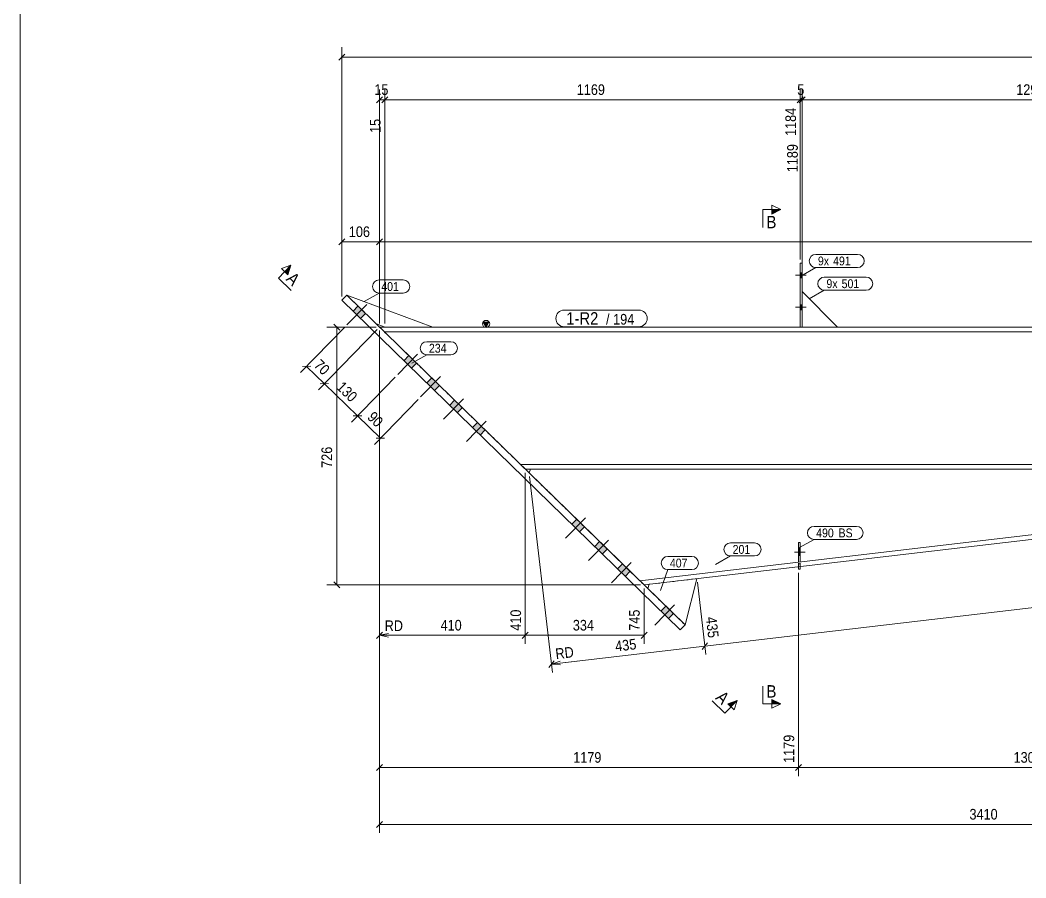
# Model space of a CAD drawing. Header units: millimetres. Extents: x 2 to 1174, y 1 to 825.
# Drawn here: x 5 to 288.1, y 273.6 to 515.1 of the extents above; entities that cross this region are included whole.
import ezdxf

# ---------------------------------------------------------------- set-up
doc = ezdxf.new("R2010")
doc.units = ezdxf.units.MM
for name, pattern in [('XKITLINE00', [0]), ('XKITLINE01', [4, 1, -1, 1, -1]), ('XKITLINE02', [4, 2, -2])]:
    doc.linetypes.add(name, pattern=pattern)
for name, color, linetype, lineweight in [('Bolt', 3, 'Continuous', 0), ('Dimensions', 7, 'Continuous', 0), ('DrawingSheet', 5, 'Continuous', 0), ('Part', 2, 'Continuous', 0), ('PartMark', 7, 'Continuous', 0), ('Section', 6, 'Continuous', 0)]:
    doc.layers.add(name, color=color, linetype=linetype, lineweight=lineweight)
doc.styles.add('ARIAL', font='ARIAL.TTF')

# ---------------------------------------------------------------- blocks, each defined once
blk = doc.blocks.new('*A15')
at = {"layer": 'Bolt'}
for points in [[(102.26, 432.47), (100.86, 431.04), (98.72, 433.13), (100.11, 434.56)], [(102.26, 432.47), (100.86, 431.04), (98.72, 433.13), (100.11, 434.56)], [(116.58, 418.51), (115.18, 417.07), (113.04, 419.17), (114.43, 420.6)], [(116.58, 418.51), (115.18, 417.07), (113.04, 419.17), (114.43, 420.6)], [(123.02, 412.22), (121.63, 410.79), (119.48, 412.89), (120.88, 414.32)], [(123.02, 412.22), (121.63, 410.79), (119.48, 412.89), (120.88, 414.32)], [(129.47, 405.94), (128.07, 404.51), (125.92, 406.6), (127.32, 408.04)], [(129.47, 405.94), (128.07, 404.51), (125.92, 406.6), (127.32, 408.04)], [(135.91, 399.66), (134.52, 398.23), (132.37, 400.32), (133.77, 401.75)], [(135.91, 399.66), (134.52, 398.23), (132.37, 400.32), (133.77, 401.75)], [(163.84, 372.43), (162.44, 371), (160.29, 373.1), (161.69, 374.53)], [(163.84, 372.43), (162.44, 371), (160.29, 373.1), (161.69, 374.53)], [(170.28, 366.15), (168.89, 364.72), (166.74, 366.81), (168.14, 368.25)], [(170.28, 366.15), (168.89, 364.72), (166.74, 366.81), (168.14, 368.25)], [(176.73, 359.87), (175.33, 358.44), (173.18, 360.53), (174.58, 361.96)], [(176.73, 359.87), (175.33, 358.44), (173.18, 360.53), (174.58, 361.96)], [(188.9, 348), (187.5, 346.57), (185.36, 348.67), (186.75, 350.1)], [(188.9, 348), (187.5, 346.57), (185.36, 348.67), (186.75, 350.1)]]:
    blk.add_hatch(color=3, dxfattribs=at).paths.add_polyline_path(points, flags=17)
at = {"layer": 'Bolt', "color": 3, "linetype": 'XKITLINE00', "lineweight": 0}
for p, q in [((97, 429.22), (102.58, 434.95)), ((97, 429.22), (102.58, 434.95)), ((98.72, 433.13), (100.11, 434.56)), ((98.72, 433.13), (100.11, 434.56)), ((100.86, 431.04), (102.26, 432.47)), ((100.86, 431.04), (102.26, 432.47)), ((111.32, 415.26), (116.9, 420.99)), ((111.32, 415.26), (116.9, 420.99)), ((113.04, 419.17), (114.43, 420.6)), ((113.04, 419.17), (114.43, 420.6)), ((115.18, 417.07), (116.58, 418.51)), ((115.18, 417.07), (116.58, 418.51)), ((117.76, 408.98), (123.35, 414.7)), ((117.76, 408.98), (123.35, 414.7)), ((119.48, 412.89), (120.88, 414.32)), ((119.48, 412.89), (120.88, 414.32)), ((121.63, 410.79), (123.02, 412.22)), ((121.63, 410.79), (123.02, 412.22)), ((124.21, 402.69), (129.79, 408.42)), ((124.21, 402.69), (129.79, 408.42)), ((125.92, 406.6), (127.32, 408.04)), ((125.92, 406.6), (127.32, 408.04)), ((128.07, 404.51), (129.47, 405.94)), ((128.07, 404.51), (129.47, 405.94)), ((130.65, 396.41), (136.24, 402.14)), ((130.65, 396.41), (136.24, 402.14)), ((132.37, 400.32), (133.77, 401.75)), ((132.37, 400.32), (133.77, 401.75)), ((134.52, 398.23), (135.91, 399.66)), ((134.52, 398.23), (135.91, 399.66)), ((158.58, 369.19), (164.16, 374.91)), ((158.58, 369.19), (164.16, 374.91)), ((160.29, 373.1), (161.69, 374.53)), ((160.29, 373.1), (161.69, 374.53)), ((162.44, 371), (163.84, 372.43)), ((162.44, 371), (163.84, 372.43)), ((165.02, 362.9), (170.61, 368.63)), ((165.02, 362.9), (170.61, 368.63)), ((166.74, 366.81), (168.14, 368.25)), ((166.74, 366.81), (168.14, 368.25)), ((168.89, 364.72), (170.28, 366.15)), ((168.89, 364.72), (170.28, 366.15)), ((171.47, 356.62), (177.05, 362.35)), ((171.47, 356.62), (177.05, 362.35)), ((173.18, 360.53), (174.58, 361.96)), ((173.18, 360.53), (174.58, 361.96)), ((175.33, 358.44), (176.73, 359.87)), ((175.33, 358.44), (176.73, 359.87)), ((183.64, 344.75), (189.22, 350.48)), ((183.64, 344.75), (189.22, 350.48)), ((185.36, 348.67), (186.75, 350.1)), ((185.36, 348.67), (186.75, 350.1)), ((187.5, 346.57), (188.9, 348)), ((187.5, 346.57), (188.9, 348))]:
    blk.add_line(p, q, dxfattribs=at)
blk = doc.blocks.new('*A16')
at = {"layer": 'Part'}
blk.add_hatch(color=2, dxfattribs=at).paths.add_polyline_path([(135.39, 430.03), (136.99, 430.03), (136.19, 428.63)], flags=17)
at = {"layer": 'Part', "color": 2, "linetype": 'XKITLINE00', "lineweight": 0}
for p, q in [((528.13, 428.63), (106.19, 428.63)), ((136.19, 428.63), (135.39, 430.03)), ((135.39, 430.03), (136.99, 430.03)), ((136.99, 430.03), (136.19, 428.63)), ((528.13, 427.33), (107.53, 427.33)), ((145.89, 389.93), (528.13, 389.93)), ((147.22, 388.63), (528.13, 388.63))]:
    blk.add_line(p, q, dxfattribs=at)
at = {"layer": 'Part', "color": 7, "linetype": 'XKITLINE01', "lineweight": 0}
blk.add_line((106.19, 428.63), (147.22, 388.63), dxfattribs=at)
at = {"layer": 'Part', "color": 2, "linetype": 'XKITLINE00', "lineweight": 0}
blk.add_circle((136.19, 429.53), 1, dxfattribs=at)
blk = doc.blocks.new('*A20')
at = {"layer": 'Part', "color": 2, "linetype": 'XKITLINE00', "lineweight": 0}
for p, q in [((224.63, 367.97), (224.13, 367.97)), ((224.13, 362.46), (224.13, 367.97)), ((224.63, 362.52), (224.63, 367.97)), ((224.13, 360.47), (224.13, 361.15)), ((224.63, 360.47), (224.13, 360.47)), ((224.63, 360.47), (224.63, 361.21))]:
    blk.add_line(p, q, dxfattribs=at)
at = {"layer": 'Part', "color": 7, "linetype": 'XKITLINE01', "lineweight": 0}
for p, q in [((224.13, 361.15), (224.13, 362.46)), ((224.63, 361.21), (224.63, 362.52)), ((224.13, 361.97), (224.63, 361.97))]:
    blk.add_line(p, q, dxfattribs=at)
blk = doc.blocks.new('*A21')
at = {"layer": 'Part', "color": 7, "linetype": 'XKITLINE01', "lineweight": 0}
for p, q in [((224.13, 367.97), (224.13, 360.47)), ((224.63, 367.97), (224.13, 367.97)), ((224.63, 360.47), (224.63, 367.97)), ((224.13, 361.97), (224.63, 361.97)), ((224.13, 360.47), (224.63, 360.47))]:
    blk.add_line(p, q, dxfattribs=at)
blk = doc.blocks.new('*A32')
at = {"layer": 'Part', "color": 2, "linetype": 'XKITLINE00', "lineweight": 0}
blk.add_line((235.13, 428.63), (225.13, 438.63), dxfattribs=at)
at = {"layer": 'Part', "color": 7, "linetype": 'XKITLINE01', "lineweight": 0}
for p, q in [((225.13, 438.63), (225.13, 428.63)), ((225.13, 428.63), (235.13, 428.63))]:
    blk.add_line(p, q, dxfattribs=at)
blk = doc.blocks.new('*A33')
at = {"layer": 'Part', "color": 2, "linetype": 'XKITLINE00', "lineweight": 0}
for p, q in [((225.13, 446.63), (224.63, 446.63)), ((224.63, 446.63), (224.63, 428.63)), ((225.13, 428.63), (225.13, 446.63))]:
    blk.add_line(p, q, dxfattribs=at)
at = {"layer": 'Part', "color": 7, "linetype": 'XKITLINE01', "lineweight": 0}
blk.add_line((224.63, 428.63), (225.13, 428.63), dxfattribs=at)
blk = doc.blocks.new('*A50')
at = {"layer": 'Part', "color": 2, "linetype": 'XKITLINE00', "lineweight": 0}
for p, q in [((148.28, 387.6), (148.71, 388.63)), ((148.3, 387.62), (148.71, 388.63)), ((447.22, 388.63), (179.45, 357.22)), ((148.3, 387.62), (148.28, 387.6)), ((179.45, 357.22), (148.3, 387.62)), ((447.38, 387.34), (180.64, 356.05))]:
    blk.add_line(p, q, dxfattribs=at)
at = {"layer": 'Part', "color": 7, "linetype": 'XKITLINE01', "lineweight": 0}
for p, q in [((447.22, 388.63), (148.71, 388.63)), ((180.64, 356.05), (148.28, 387.6))]:
    blk.add_line(p, q, dxfattribs=at)
blk = doc.blocks.new('*A51')
at = {"layer": 'Part', "color": 2, "linetype": 'XKITLINE00', "lineweight": 0}
for p, q in [((96.96, 437.64), (95.56, 436.21)), ((95.56, 436.21), (190.8, 343.36)), ((96.96, 437.64), (192.19, 344.79)), ((190.8, 343.36), (192.19, 344.79))]:
    blk.add_line(p, q, dxfattribs=at)
blk = doc.blocks.new('*A55')
at = {"layer": 'Part', "color": 7, "linetype": 'XKITLINE01', "lineweight": 0}
for p, q in [((182.13, 356.23), (195.54, 357.8)), ((192.19, 344.79), (181.72, 355))]:
    blk.add_line(p, q, dxfattribs=at)
at = {"layer": 'Part', "color": 2, "linetype": 'XKITLINE00', "lineweight": 0}
for p, q in [((195.54, 357.8), (192.19, 344.79)), ((181.72, 355), (182.13, 356.23))]:
    blk.add_line(p, q, dxfattribs=at)
blk = doc.blocks.new('*A56')
at = {"layer": 'Part', "color": 2, "linetype": 'XKITLINE00', "lineweight": 0}
for p, q in [((96.96, 437.64), (121.19, 428.63)), ((107.69, 428.63), (105.12, 429.68))]:
    blk.add_line(p, q, dxfattribs=at)
at = {"layer": 'Part', "color": 7, "linetype": 'XKITLINE01', "lineweight": 0}
for p, q in [((105.12, 429.68), (96.96, 437.64)), ((121.19, 428.63), (107.69, 428.63))]:
    blk.add_line(p, q, dxfattribs=at)
blk = doc.blocks.new('*A60')
at = {"layer": 'Bolt'}
blk.add_hatch(color=3, dxfattribs=at).paths.add_polyline_path([(224.63, 364.28), (224.13, 364.28), (224.13, 366.25), (224.63, 366.25)], flags=17)
at = {"layer": 'Bolt', "color": 3, "linetype": 'XKITLINE00', "lineweight": 0}
for p, q in [((225.98, 365.27), (222.98, 365.27)), ((224.63, 366.25), (224.13, 366.25)), ((224.63, 364.28), (224.13, 364.28))]:
    blk.add_line(p, q, dxfattribs=at)
blk = doc.blocks.new('*A61')
at = {"layer": 'Bolt', "color": 3, "linetype": 'XKITLINE02', "lineweight": 0}
for p, q in [((225.98, 365.27), (222.98, 365.27)), ((224.63, 366.25), (224.13, 366.25)), ((224.63, 364.28), (224.13, 364.28))]:
    blk.add_line(p, q, dxfattribs=at)
blk = doc.blocks.new('*A72')
at = {"layer": 'Bolt'}
for points in [[(224.63, 443.93), (225.13, 443.93), (225.13, 442.53), (224.63, 442.53)], [(224.63, 443.93), (225.13, 443.93), (225.13, 442.53), (224.63, 442.53)], [(224.63, 434.93), (225.13, 434.93), (225.13, 433.53), (224.63, 433.53)], [(224.63, 434.93), (225.13, 434.93), (225.13, 433.53), (224.63, 433.53)]]:
    blk.add_hatch(color=3, dxfattribs=at).paths.add_polyline_path(points, flags=17)
at = {"layer": 'Bolt', "color": 3, "linetype": 'XKITLINE00', "lineweight": 0}
for p, q in [((226.29, 443.23), (223.29, 443.23)), ((226.29, 443.23), (223.29, 443.23)), ((225.13, 443.93), (224.63, 443.93)), ((225.13, 443.93), (224.63, 443.93)), ((225.13, 442.53), (224.63, 442.53)), ((225.13, 442.53), (224.63, 442.53)), ((226.29, 434.23), (223.29, 434.23)), ((226.29, 434.23), (223.29, 434.23)), ((225.13, 434.93), (224.63, 434.93)), ((225.13, 434.93), (224.63, 434.93)), ((225.13, 433.53), (224.63, 433.53)), ((225.13, 433.53), (224.63, 433.53))]:
    blk.add_line(p, q, dxfattribs=at)
blk = doc.blocks.new('*A197')
at = {"layer": 'DrawingSheet', "color": 5, "linetype": 'XKITLINE00', "lineweight": 0}
blk.add_line((5, 825), (5, 5), dxfattribs=at)
blk = doc.blocks.new('*A205')
at = {"layer": 'Dimensions', "color": 7, "linetype": 'XKITLINE00', "lineweight": 0}
for p, q in [((96.3, 428.5), (83.97, 415.86)), ((105.5, 427.92), (88.98, 410.97)), ((86.85, 417.59), (84.45, 417.56)), ((85.65, 417.58), (90.66, 412.69)), ((91.85, 412.71), (89.46, 412.68))]:
    blk.add_line(p, q, dxfattribs=at)
at = {"layer": 'Dimensions', "color": 3}
for p in [(85.65, 417.58), (90.66, 412.69)]:
    blk.add_point(p, dxfattribs=at)
at = {"layer": 'Dimensions', "color": 3, "style": 'ARIAL', "width": 0.85}
blk.add_text('70', height=3, rotation=-44.2724, dxfattribs=at).set_placement((87.5, 417.65))
blk = doc.blocks.new('*A206')
at = {"layer": 'Dimensions', "color": 7, "linetype": 'XKITLINE00', "lineweight": 0}
for p, q in [((105.5, 427.92), (88.98, 410.97)), ((110.62, 414.54), (98.29, 401.9)), ((91.85, 412.71), (89.46, 412.68)), ((90.66, 412.69), (99.97, 403.61)), ((101.17, 403.63), (98.77, 403.6))]:
    blk.add_line(p, q, dxfattribs=at)
at = {"layer": 'Dimensions', "color": 3}
for p in [(90.66, 412.69), (99.97, 403.61)]:
    blk.add_point(p, dxfattribs=at)
at = {"layer": 'Dimensions', "color": 3, "style": 'ARIAL', "width": 0.85}
blk.add_text('130', height=3, rotation=-44.2724, dxfattribs=at).set_placement((93.86, 411.45))
blk = doc.blocks.new('*A207')
at = {"layer": 'Dimensions', "color": 7, "linetype": 'XKITLINE00', "lineweight": 0}
for p, q in [((110.62, 414.54), (98.29, 401.9)), ((117.06, 408.26), (104.74, 395.61)), ((101.17, 403.63), (98.77, 403.6)), ((99.97, 403.61), (106.41, 397.33)), ((107.61, 397.35), (105.21, 397.32))]:
    blk.add_line(p, q, dxfattribs=at)
at = {"layer": 'Dimensions', "color": 3}
for p in [(99.97, 403.61), (106.41, 397.33)]:
    blk.add_point(p, dxfattribs=at)
at = {"layer": 'Dimensions', "color": 3, "style": 'ARIAL', "width": 0.85}
blk.add_text('90', height=3, rotation=-44.2724, dxfattribs=at).set_placement((102.54, 402.99))
blk = doc.blocks.new('*A208')
at = {"layer": 'Dimensions', "color": 7, "linetype": 'XKITLINE00', "lineweight": 0}
for p, q in [((105.19, 428.63), (91.34, 428.63)), ((93.35, 429.48), (95.04, 427.78)), ((94.19, 356.05), (94.19, 428.63)), ((93.35, 356.9), (95.04, 355.2)), ((179.64, 356.05), (91.34, 356.05))]:
    blk.add_line(p, q, dxfattribs=at)
at = {"layer": 'Dimensions', "color": 3}
for p in [(94.19, 428.63), (94.19, 356.05)]:
    blk.add_point(p, dxfattribs=at)
at = {"layer": 'Dimensions', "color": 3, "style": 'ARIAL', "width": 0.85}
blk.add_text('726', height=3, rotation=90.0002, dxfattribs=at).set_placement((92.84, 389))
blk = doc.blocks.new('*A209')
at = {"layer": 'Dimensions', "color": 7, "linetype": 'XKITLINE00', "lineweight": 0}
for p, q in [((95.56, 437.21), (95.56, 507.48)), ((96.41, 505.48), (94.71, 503.78)), ((95.56, 504.63), (1070.85, 504.63))]:
    blk.add_line(p, q, dxfattribs=at)
at = {"layer": 'Dimensions', "color": 3}
blk.add_point((95.56, 504.63), dxfattribs=at)
blk = doc.blocks.new('*A210')
at = {"layer": 'Dimensions', "color": 7, "linetype": 'XKITLINE00', "lineweight": 0}
for p, q in [((96.41, 453.48), (94.71, 451.78)), ((95.56, 437.21), (95.56, 455.48)), ((107.04, 453.48), (105.35, 451.78)), ((106.19, 429.63), (106.19, 455.48)), ((95.56, 452.63), (106.19, 452.63))]:
    blk.add_line(p, q, dxfattribs=at)
at = {"layer": 'Dimensions', "color": 3}
for p in [(95.56, 452.63), (106.19, 452.63)]:
    blk.add_point(p, dxfattribs=at)
at = {"layer": 'Dimensions', "color": 3, "style": 'ARIAL', "width": 0.85}
blk.add_text('106', height=3, dxfattribs=at).set_placement((97.54, 453.98))
blk = doc.blocks.new('*A211')
at = {"layer": 'Dimensions', "color": 7, "linetype": 'XKITLINE00', "lineweight": 0}
for p, q in [((107.04, 493.48), (105.35, 491.78)), ((106.19, 429.63), (106.19, 495.48)), ((108.54, 493.48), (106.85, 491.78)), ((107.69, 429.63), (107.69, 495.48)), ((106.19, 492.63), (107.69, 492.63))]:
    blk.add_line(p, q, dxfattribs=at)
at = {"layer": 'Dimensions', "color": 3}
for p in [(106.19, 492.63), (107.69, 492.63)]:
    blk.add_point(p, dxfattribs=at)
at = {"layer": 'Dimensions', "color": 3, "style": 'ARIAL', "width": 0.85}
blk.add_text('15', height=3, dxfattribs=at).set_placement((104.72, 493.98))
blk.add_text('15', height=3, rotation=90.0002, dxfattribs=at).set_placement((106.49, 483.28))
blk = doc.blocks.new('*A212')
at = {"layer": 'PartMark', "color": 7, "linetype": 'XKITLINE00', "lineweight": 0}
for p, q in [((106.08, 441.9), (112.84, 441.9)), ((101.83, 435.81), (106.08, 438.2)), ((106.08, 438.2), (112.84, 438.2))]:
    blk.add_line(p, q, dxfattribs=at)
for centre, start, end in [((106.08, 440.05), 90, 270), ((112.84, 440.05), 270, 90)]:
    blk.add_arc(centre, 1.85, start, end, dxfattribs=at)
at = {"layer": 'PartMark', "color": 3, "style": 'ARIAL', "width": 0.85}
blk.add_text('401', height=2.5, dxfattribs=at).set_placement((106.68, 438.8))
blk = doc.blocks.new('*A213')
at = {"layer": 'Section'}
for points in [[(79.45, 444.23), (81.2, 446.02), (80.35, 443.35)], [(204.22, 322.6), (206.86, 323.52), (205.11, 321.73)]]:
    blk.add_hatch(color=3, dxfattribs=at).paths.add_polyline_path(points, flags=17)
at = {"layer": 'Section', "color": 1, "linetype": 'XKITLINE00', "lineweight": 0}
for p, q in [((77.71, 442.44), (81.2, 446.02)), ((77.71, 442.44), (81.29, 438.95)), ((203.37, 319.93), (199.79, 323.43)), ((203.37, 319.93), (206.86, 323.52))]:
    blk.add_line(p, q, dxfattribs=at)
at = {"layer": 'Section', "color": 3, "linetype": 'XKITLINE00', "lineweight": 0}
for p, q in [((78.56, 445.1), (81.2, 446.02)), ((80.35, 443.35), (78.56, 445.1)), ((81.2, 446.02), (80.35, 443.35)), ((206.86, 323.52), (204.22, 322.6)), ((206.86, 323.52), (206.01, 320.85)), ((204.22, 322.6), (206.01, 320.85))]:
    blk.add_line(p, q, dxfattribs=at)
at = {"layer": 'Section', "color": 7, "style": 'ARIAL', "width": 0.85}
for p in [(79.66, 441.93), (200.58, 324.05)]:
    blk.add_text('A', height=3.5, rotation=-44.2724, dxfattribs=at).set_placement(p)
blk = doc.blocks.new('*A215')
at = {"layer": 'Dimensions', "color": 7, "linetype": 'XKITLINE00', "lineweight": 0}
for p, q in [((107.04, 453.48), (105.35, 451.78)), ((106.19, 429.63), (106.19, 455.48)), ((106.19, 452.63), (1068.85, 452.63))]:
    blk.add_line(p, q, dxfattribs=at)
at = {"layer": 'Dimensions', "color": 3}
blk.add_point((106.19, 452.63), dxfattribs=at)
blk = doc.blocks.new('*A223')
at = {"layer": 'PartMark', "color": 7, "linetype": 'XKITLINE00', "lineweight": 0}
for p, q in [((187.32, 364.05), (194.09, 364.05)), ((185.25, 354.47), (187.32, 360.35)), ((187.32, 360.35), (194.09, 360.35))]:
    blk.add_line(p, q, dxfattribs=at)
for centre, start, end in [((187.32, 362.2), 90, 270), ((194.09, 362.2), 270, 90)]:
    blk.add_arc(centre, 1.85, start, end, dxfattribs=at)
at = {"layer": 'PartMark', "color": 3, "style": 'ARIAL', "width": 0.85}
blk.add_text('407', height=2.5, dxfattribs=at).set_placement((187.92, 360.95))
blk = doc.blocks.new('*A225')
at = {"layer": 'PartMark', "color": 7, "linetype": 'XKITLINE00', "lineweight": 0}
for p, q in [((119.49, 424.52), (126.25, 424.52)), ((115.25, 418.43), (119.49, 420.82)), ((119.49, 420.82), (126.25, 420.82))]:
    blk.add_line(p, q, dxfattribs=at)
for centre, start, end in [((119.49, 422.67), 90, 270), ((126.25, 422.67), 270, 90)]:
    blk.add_arc(centre, 1.85, start, end, dxfattribs=at)
at = {"layer": 'PartMark', "color": 3, "style": 'ARIAL', "width": 0.85}
blk.add_text('234', height=2.5, dxfattribs=at).set_placement((120.09, 421.42))
blk = doc.blocks.new('*A226')
at = {"layer": 'PartMark', "color": 7, "linetype": 'XKITLINE00', "lineweight": 0}
for p, q in [((204.99, 367.89), (211.75, 367.89)), ((200.75, 361.79), (204.99, 364.19)), ((204.99, 364.19), (211.75, 364.19))]:
    blk.add_line(p, q, dxfattribs=at)
for centre, start, end in [((204.99, 366.04), 90, 270), ((211.75, 366.04), 270, 90)]:
    blk.add_arc(centre, 1.85, start, end, dxfattribs=at)
at = {"layer": 'PartMark', "color": 3, "style": 'ARIAL', "width": 0.85}
blk.add_text('201', height=2.5, dxfattribs=at).set_placement((205.59, 364.79))
blk = doc.blocks.new('*A230')
at = {"layer": 'PartMark', "color": 7, "linetype": 'XKITLINE00', "lineweight": 0}
for p, q in [((158.17, 433.43), (179.22, 433.43)), ((158.17, 428.73), (179.22, 428.73))]:
    blk.add_line(p, q, dxfattribs=at)
for centre, start, end in [((158.17, 431.08), 90, 270), ((179.22, 431.08), 270, 90)]:
    blk.add_arc(centre, 2.35, start, end, dxfattribs=at)
at = {"layer": 'PartMark', "color": 1, "style": 'ARIAL', "width": 0.85}
blk.add_text('1-R2', height=3.5, dxfattribs=at).set_placement((158.77, 429.33))
at = {"layer": 'PartMark', "color": 3, "style": 'ARIAL', "width": 0.85}
for s, p in [('/', (169.94, 429.33)), ('194', (171.95, 429.33))]:
    blk.add_text(s, height=3, dxfattribs=at).set_placement(p)
blk = doc.blocks.new('*A231')
at = {"layer": 'PartMark', "color": 7, "linetype": 'XKITLINE00', "lineweight": 0}
for p, q in [((231.4, 442.7), (243.18, 442.7)), ((227.16, 436.6), (231.4, 439)), ((231.4, 439), (243.18, 439))]:
    blk.add_line(p, q, dxfattribs=at)
for centre, start, end in [((231.4, 440.85), 90, 270), ((243.18, 440.85), 270, 90)]:
    blk.add_arc(centre, 1.85, start, end, dxfattribs=at)
at = {"layer": 'PartMark', "color": 3, "style": 'ARIAL', "width": 0.85}
for s, p in [('9x', (232, 439.6)), ('501', (236.27, 439.6))]:
    blk.add_text(s, height=2.5, dxfattribs=at).set_placement(p)
blk = doc.blocks.new('*A232')
at = {"layer": 'PartMark', "color": 7, "linetype": 'XKITLINE00', "lineweight": 0}
for p, q in [((229, 449.1), (240.78, 449.1)), ((224.76, 443), (229, 445.4)), ((229, 445.4), (240.78, 445.4))]:
    blk.add_line(p, q, dxfattribs=at)
for centre, start, end in [((229, 447.25), 90, 270), ((240.78, 447.25), 270, 90)]:
    blk.add_arc(centre, 1.85, start, end, dxfattribs=at)
at = {"layer": 'PartMark', "color": 3, "style": 'ARIAL', "width": 0.85}
for s, p in [('9x', (229.6, 446)), ('491', (233.87, 446))]:
    blk.add_text(s, height=2.5, dxfattribs=at).set_placement(p)
blk = doc.blocks.new('*A240')
at = {"layer": 'PartMark', "color": 7, "linetype": 'XKITLINE00', "lineweight": 0}
for p, q in [((228.5, 372.53), (240.46, 372.53)), ((224.26, 366.44), (228.5, 368.83)), ((228.5, 368.83), (240.46, 368.83))]:
    blk.add_line(p, q, dxfattribs=at)
for centre, start, end in [((228.5, 370.68), 90, 270), ((240.46, 370.68), 270, 90)]:
    blk.add_arc(centre, 1.85, start, end, dxfattribs=at)
at = {"layer": 'PartMark', "color": 3, "style": 'ARIAL', "width": 0.85}
for s, p in [('490', (229.1, 369.43)), ('BS', (235.41, 369.43))]:
    blk.add_text(s, height=2.5, dxfattribs=at).set_placement(p)
blk = doc.blocks.new('*A243')
at = {"layer": 'Section'}
for points in [[(216.63, 461.7), (219.13, 461.7), (216.63, 460.45)], [(216.63, 323.82), (219.13, 322.57), (216.63, 322.57)]]:
    blk.add_hatch(color=3, dxfattribs=at).paths.add_polyline_path(points, flags=17)
at = {"layer": 'Section', "color": 1, "linetype": 'XKITLINE00', "lineweight": 0}
for p, q in [((214.13, 461.7), (214.13, 456.7)), ((214.13, 461.7), (219.13, 461.7)), ((214.13, 322.57), (214.13, 327.57)), ((214.13, 322.57), (219.13, 322.57))]:
    blk.add_line(p, q, dxfattribs=at)
at = {"layer": 'Section', "color": 3, "linetype": 'XKITLINE00', "lineweight": 0}
for p, q in [((216.63, 460.45), (216.63, 462.95)), ((216.63, 462.95), (219.13, 461.7)), ((219.13, 461.7), (216.63, 460.45)), ((219.13, 322.57), (216.63, 323.82)), ((216.63, 323.82), (216.63, 321.32)), ((219.13, 322.57), (216.63, 321.32))]:
    blk.add_line(p, q, dxfattribs=at)
at = {"layer": 'Section', "color": 7, "style": 'ARIAL', "width": 0.85}
for p in [(215.13, 456.45), (215.13, 324.32)]:
    blk.add_text('B', height=3.5, dxfattribs=at).set_placement(p)
blk = doc.blocks.new('*A250')
at = {"layer": 'Dimensions', "color": 7, "linetype": 'XKITLINE00', "lineweight": 0}
for p, q in [((106.19, 427.63), (106.19, 339.45)), ((106.19, 427.63), (106.19, 339.45)), ((147.22, 387.63), (147.22, 339.45)), ((107.04, 342.7), (105.35, 341)), ((148.07, 342.7), (146.38, 341)), ((108.69, 342.35), (106.19, 341.85)), ((106.19, 341.85), (147.22, 341.85)), ((108.69, 341.35), (106.19, 341.85)), ((113.42, 341.85), (106.19, 341.85))]:
    blk.add_line(p, q, dxfattribs=at)
at = {"layer": 'Dimensions', "color": 3}
for p in [(106.19, 341.85), (147.22, 341.85)]:
    blk.add_point(p, dxfattribs=at)
at = {"layer": 'Dimensions', "color": 7}
blk.add_point((106.19, 341.85), dxfattribs=at)
at = {"layer": 'Dimensions', "color": 3, "style": 'ARIAL', "width": 0.85}
blk.add_text('410', height=3, rotation=90.0002, dxfattribs=at).set_placement((146.02, 343.15))
for s, p in [('RD', (107.64, 343.05)), ('410', (123.37, 343.2))]:
    blk.add_text(s, height=3, dxfattribs=at).set_placement(p)
blk = doc.blocks.new('*A251')
at = {"layer": 'Dimensions', "color": 7, "linetype": 'XKITLINE00', "lineweight": 0}
for p, q in [((147.22, 387.63), (147.22, 339.45)), ((180.64, 355.05), (180.64, 339.45)), ((148.07, 342.7), (146.38, 341)), ((181.49, 342.7), (179.8, 341)), ((147.22, 341.85), (180.64, 341.85))]:
    blk.add_line(p, q, dxfattribs=at)
at = {"layer": 'Dimensions', "color": 3}
for p in [(147.22, 341.85), (180.64, 341.85)]:
    blk.add_point(p, dxfattribs=at)
at = {"layer": 'Dimensions', "color": 3, "style": 'ARIAL', "width": 0.85}
blk.add_text('745', height=3, rotation=90.0002, dxfattribs=at).set_placement((179.44, 343.15))
blk.add_text('334', height=3, dxfattribs=at).set_placement((160.6, 343.2))
blk = doc.blocks.new('*A252')
at = {"layer": 'Dimensions', "color": 7, "linetype": 'XKITLINE00', "lineweight": 0}
for p, q in [((106.19, 427.63), (106.19, 286.23)), ((107.04, 289.48), (105.35, 287.78)), ((106.19, 288.63), (447.22, 288.63))]:
    blk.add_line(p, q, dxfattribs=at)
at = {"layer": 'Dimensions', "color": 3}
blk.add_point((106.19, 288.63), dxfattribs=at)
at = {"layer": 'Dimensions', "color": 3, "style": 'ARIAL', "width": 0.85}
blk.add_text('3410', height=3, dxfattribs=at).set_placement((272.26, 289.98))
blk = doc.blocks.new('*A253')
at = {"layer": 'Dimensions', "color": 7, "linetype": 'XKITLINE00', "lineweight": 0}
for p, q in [((106.19, 427.63), (106.19, 302.23)), ((224.13, 359.47), (224.13, 302.23)), ((107.04, 305.48), (105.35, 303.78)), ((106.19, 304.63), (224.13, 304.63)), ((224.98, 305.48), (223.28, 303.78))]:
    blk.add_line(p, q, dxfattribs=at)
at = {"layer": 'Dimensions', "color": 3}
for p in [(106.19, 304.63), (224.13, 304.63)]:
    blk.add_point(p, dxfattribs=at)
at = {"layer": 'Dimensions', "color": 3, "style": 'ARIAL', "width": 0.85}
blk.add_text('1179', height=3, rotation=90.0002, dxfattribs=at).set_placement((222.93, 305.93))
blk.add_text('1179', height=3, dxfattribs=at).set_placement((160.71, 305.98))
blk = doc.blocks.new('*A254')
at = {"layer": 'Dimensions', "color": 7, "linetype": 'XKITLINE00', "lineweight": 0}
for p, q in [((354.13, 388.93), (354.13, 302.23)), ((224.13, 359.47), (224.13, 302.23)), ((224.98, 305.48), (223.28, 303.78)), ((224.13, 304.63), (354.13, 304.63)), ((354.98, 305.48), (353.28, 303.78))]:
    blk.add_line(p, q, dxfattribs=at)
at = {"layer": 'Dimensions', "color": 3}
for p in [(224.13, 304.63), (354.13, 304.63)]:
    blk.add_point(p, dxfattribs=at)
at = {"layer": 'Dimensions', "color": 3, "style": 'ARIAL', "width": 0.85}
blk.add_text('2479', height=3, rotation=90.0002, dxfattribs=at).set_placement((352.93, 305.93))
blk.add_text('1300', height=3, dxfattribs=at).set_placement((284.68, 305.98))
blk = doc.blocks.new('*A257')
at = {"layer": 'Dimensions', "color": 7, "linetype": 'XKITLINE00', "lineweight": 0}
for p, q in [((108.54, 493.48), (106.85, 491.78)), ((107.69, 429.63), (107.69, 495.48)), ((225.48, 493.48), (223.78, 491.78)), ((224.63, 447.63), (224.63, 495.48)), ((107.69, 492.63), (224.63, 492.63))]:
    blk.add_line(p, q, dxfattribs=at)
at = {"layer": 'Dimensions', "color": 3}
for p in [(107.69, 492.63), (224.63, 492.63)]:
    blk.add_point(p, dxfattribs=at)
at = {"layer": 'Dimensions', "color": 3, "style": 'ARIAL', "width": 0.85}
blk.add_text('1169', height=3, dxfattribs=at).set_placement((161.71, 493.98))
blk.add_text('1184', height=3, rotation=90.0002, dxfattribs=at).set_placement((223.43, 482.43))
blk = doc.blocks.new('*A258')
at = {"layer": 'Dimensions', "color": 7, "linetype": 'XKITLINE00', "lineweight": 0}
for p, q in [((225.48, 493.48), (223.78, 491.78)), ((225.98, 493.48), (224.28, 491.78)), ((224.63, 447.63), (224.63, 495.48)), ((225.13, 439.63), (225.13, 495.48)), ((224.63, 492.63), (225.13, 492.63))]:
    blk.add_line(p, q, dxfattribs=at)
at = {"layer": 'Dimensions', "color": 3}
for p in [(224.63, 492.63), (225.13, 492.63)]:
    blk.add_point(p, dxfattribs=at)
at = {"layer": 'Dimensions', "color": 3, "style": 'ARIAL', "width": 0.85}
blk.add_text('5', height=3, dxfattribs=at).set_placement((223.77, 493.98))
blk.add_text('1189', height=3, rotation=90.0002, dxfattribs=at).set_placement((223.93, 472.23))
blk = doc.blocks.new('*A259')
at = {"layer": 'Dimensions', "color": 7, "linetype": 'XKITLINE00', "lineweight": 0}
for p, q in [((225.98, 493.48), (224.28, 491.78)), ((225.13, 439.63), (225.13, 495.48)), ((355.48, 493.48), (353.78, 491.78)), ((354.63, 447.63), (354.63, 495.48)), ((225.13, 492.63), (354.63, 492.63))]:
    blk.add_line(p, q, dxfattribs=at)
at = {"layer": 'Dimensions', "color": 3}
for p in [(225.13, 492.63), (354.63, 492.63)]:
    blk.add_point(p, dxfattribs=at)
at = {"layer": 'Dimensions', "color": 3, "style": 'ARIAL', "width": 0.85}
blk.add_text('1295', height=3, dxfattribs=at).set_placement((285.43, 493.98))
blk.add_text('2484', height=3, rotation=90.0002, dxfattribs=at).set_placement((353.43, 482.43))
blk = doc.blocks.new('*A269')
at = {"layer": 'Dimensions', "color": 7, "linetype": 'XKITLINE00', "lineweight": 0}
for p, q in [((148.4, 386.61), (154.88, 331.38)), ((148.4, 386.61), (154.88, 331.38)), ((195.66, 356.81), (198.05, 336.44)), ((154.6, 333.76), (197.77, 338.83)), ((198.51, 339.77), (197.02, 337.88)), ((155.34, 334.7), (153.86, 332.82)), ((161.77, 334.6), (154.6, 333.76)), ((157.02, 334.55), (154.6, 333.76)), ((157.14, 333.56), (154.6, 333.76))]:
    blk.add_line(p, q, dxfattribs=at)
at = {"layer": 'Dimensions', "color": 3}
for p in [(197.77, 338.83), (154.6, 333.76)]:
    blk.add_point(p, dxfattribs=at)
at = {"layer": 'Dimensions', "color": 7}
blk.add_point((154.6, 333.76), dxfattribs=at)
at = {"layer": 'Dimensions', "color": 3, "style": 'ARIAL', "width": 0.85}
for s, rotation, p in [('435', -83.3081, (198.03, 346.89)), ('435', 6.6921, (172.71, 337.25)), ('RD', 6.6921, (155.89, 335.12))]:
    blk.add_text(s, height=3, rotation=rotation, dxfattribs=at).set_placement(p)
blk = doc.blocks.new('*A270')
at = {"layer": 'Dimensions', "color": 7, "linetype": 'XKITLINE00', "lineweight": 0}
for p, q in [((447.49, 386.35), (449.88, 365.98)), ((197.77, 338.83), (449.6, 368.37)), ((450.35, 369.31), (448.86, 367.43)), ((195.66, 356.81), (198.05, 336.44)), ((198.51, 339.77), (197.02, 337.88))]:
    blk.add_line(p, q, dxfattribs=at)
at = {"layer": 'Dimensions', "color": 3}
for p in [(449.6, 368.37), (197.77, 338.83)]:
    blk.add_point(p, dxfattribs=at)
at = {"layer": 'Dimensions', "color": 3, "style": 'ARIAL', "width": 0.85}
for s, rotation, p in [('2970', -83.3081, (449.61, 378.64)), ('2536', 6.6921, (319.11, 354.42))]:
    blk.add_text(s, height=3, rotation=rotation, dxfattribs=at).set_placement(p)

msp = doc.modelspace()

# ---------------------------------------------------------------- block references
at = {"lineweight": 0}
for name in ['*A197', '*A209', '*A211', '*A257', '*A258', '*A259', '*A243', '*A210', '*A215', '*A232', '*A213', '*A33', '*A212', '*A72', '*A231', '*A51', '*A56', '*A32', '*A15', '*A230', '*A205', '*A206', '*A208', '*A250', '*A252', '*A253', '*A225', '*A207', '*A50', '*A254', '*A251', '*A269', '*A270', '*A240', '*A226', '*A60', '*A61', '*A20', '*A21', '*A223', '*A55']:
    msp.add_blockref(name, (0, 0), dxfattribs=at)
at = {"layer": 'Part', "lineweight": 0}
msp.add_blockref('*A16', (0, 0), dxfattribs=at)

doc.saveas('drawing.dxf')
